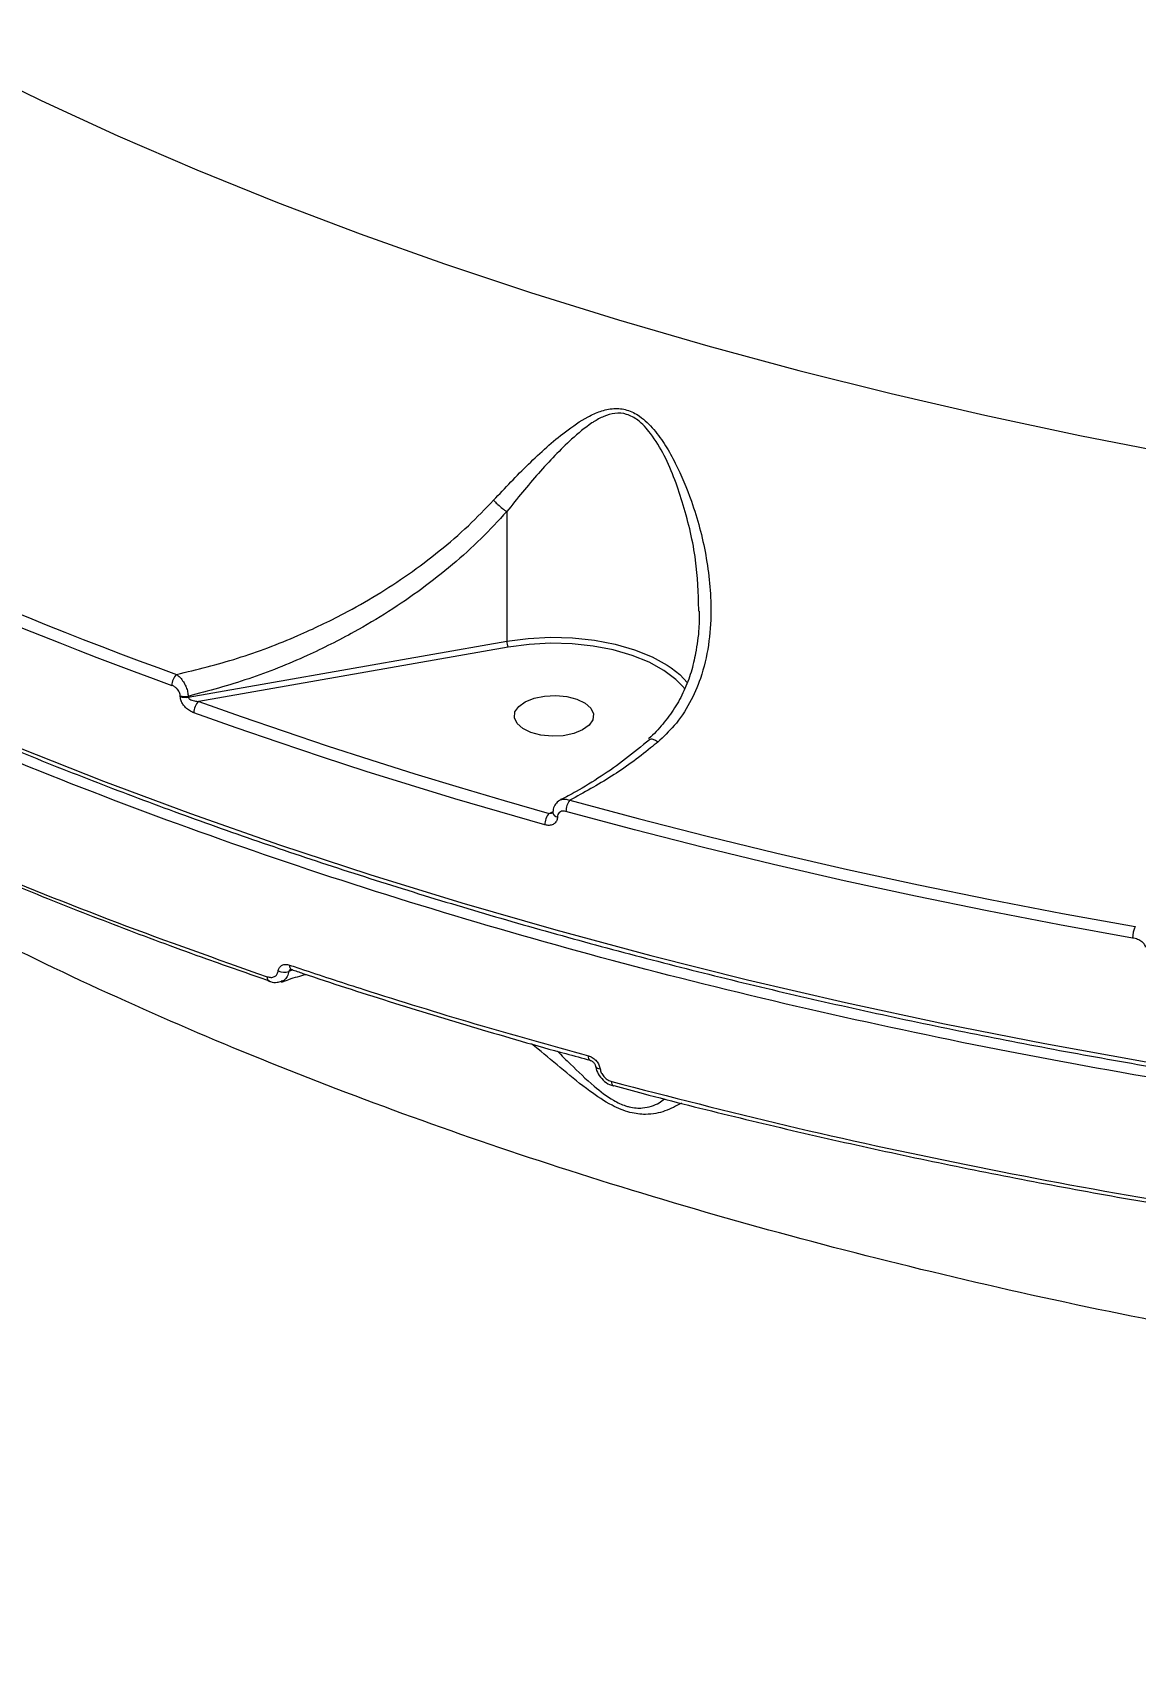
# Model space of a CAD drawing. Header units: millimetres. Extents: x -6523 to 7556, y -5559 to 6101.
# Drawn here: x 1218 to 1343.1, y -1517.4 to -1331.4 of the extents above; entities that cross this region are included whole.
import ezdxf

# ---------------------------------------------------------------- set-up
doc = ezdxf.new("R2010")
doc.units = ezdxf.units.MM
for name, color, linetype in [('DIKOM_ОБЪЕКТ', 7, 'Continuous'), ('DIKOM_РАЗМЕР_ЗОНА', 7, 'Continuous'), ('DIKOM_РАЗМЕР_ОБЪЕКТА', 7, 'Continuous')]:
    doc.layers.add(name, color=color, linetype=linetype)
doc.styles.add('style1', font='arial.ttf', dxfattribs={"width": 0.8})
doc.dimstyles.new('1-50', dxfattribs={"dimtxt": 300, "dimasz": 200, "dimexe": 100, "dimexo": 0, "dimgap": 100, "dimtad": 1, "dimtxsty": 'style1', "dimcen": 200, "dimclrd": 7, "dimclre": 7, "dimclrt": 7, "dimadec": 1, "dimazin": 2, "dimtfac": 1, "dimtmove": 0, "dimatfit": 2, "dimfxl": 0, "dimlwd": 25, "dimlwe": 18, "dimarcsym": 0})

# ---------------------------------------------------------------- blocks, each defined once
blk = doc.blocks.new('*D10')
at = {"layer": 'Defpoints', "color": 0, "transparency": 16777216}
for p in [(-1823.23, 4314.24), (3842.01, -3170.82), (6537.88, -3170.82)]:
    blk.add_point(p, dxfattribs=at)
at = {"layer": 'DIKOM_РАЗМЕР_ОБЪЕКТА', "color": 7, "lineweight": 18, "transparency": 16777216}
for p, q in [((-1823.23, 4314.24), (6637.88, 4314.24)), ((3842.01, -3170.82), (6637.88, -3170.82))]:
    blk.add_line(p, q, dxfattribs=at)
at = {"layer": 'DIKOM_РАЗМЕР_ОБЪЕКТА', "color": 7, "lineweight": 25, "transparency": 16777216}
blk.add_line((6537.88, 3914.24), (6537.88, -2770.82), dxfattribs=at)
at = {"layer": 'DIKOM_РАЗМЕР_ОБЪЕКТА', "color": 7, "transparency": 16777216}
for points in [[(6471.22, 3914.24), (6604.55, 3914.24), (6537.88, 4314.24)], [(6471.22, -2770.82), (6604.55, -2770.82), (6537.88, -3170.82)]]:
    blk.add_solid(points, dxfattribs=at)
at = {"layer": 'DIKOM_РАЗМЕР_ОБЪЕКТА', "color": 7, "transparency": 16777216, "insert": (6304.71, 207.11), "char_height": 300, "attachment_point": 5, "rotation": 90, "style": 'style1'}
blk.add_mtext('7500', dxfattribs=at)
blk = doc.blocks.new('*D11')
at = {"layer": 'Defpoints', "color": 0, "transparency": 16777216}
for p in [(-5022.71, -299.32), (4115.33, -1753.09), (4115.33, -4391.39)]:
    blk.add_point(p, dxfattribs=at)
at = {"layer": 'DIKOM_РАЗМЕР_ОБЪЕКТА', "color": 7, "lineweight": 18, "transparency": 16777216}
for p, q in [((-5022.71, -299.32), (-5022.71, -4491.39)), ((4115.33, -1753.09), (4115.33, -4491.39))]:
    blk.add_line(p, q, dxfattribs=at)
at = {"layer": 'DIKOM_РАЗМЕР_ОБЪЕКТА', "color": 7, "lineweight": 25, "transparency": 16777216}
blk.add_line((-4622.71, -4391.39), (3715.33, -4391.39), dxfattribs=at)
at = {"layer": 'DIKOM_РАЗМЕР_ОБЪЕКТА', "color": 7, "transparency": 16777216}
for points in [[(-4622.71, -4324.73), (-4622.71, -4458.06), (-5022.71, -4391.39)], [(3715.33, -4324.73), (3715.33, -4458.06), (4115.33, -4391.39)]]:
    blk.add_solid(points, dxfattribs=at)
at = {"layer": 'DIKOM_РАЗМЕР_ОБЪЕКТА', "color": 7, "transparency": 16777216, "insert": (-175.12, -4158.22), "char_height": 300, "attachment_point": 5, "style": 'style1'}
blk.add_mtext('9150', dxfattribs=at)
blk = doc.blocks.new('*D12')
at = {"layer": 'Defpoints', "color": 0, "transparency": 16777216}
for p in [(-6522.71, -395.62), (6102.86, -1877.31), (6102.86, -5458.89)]:
    blk.add_point(p, dxfattribs=at)
at = {"layer": 'DIKOM_РАЗМЕР_ЗОНА', "color": 7, "lineweight": 18, "transparency": 16777216}
for p, q in [((-6522.71, -395.62), (-6522.71, -5558.89)), ((6102.86, -1877.31), (6102.86, -5558.89))]:
    blk.add_line(p, q, dxfattribs=at)
at = {"layer": 'DIKOM_РАЗМЕР_ЗОНА', "color": 7, "lineweight": 25, "transparency": 16777216}
blk.add_line((-6122.71, -5458.89), (5702.86, -5458.89), dxfattribs=at)
at = {"layer": 'DIKOM_РАЗМЕР_ЗОНА', "color": 7, "transparency": 16777216}
for points in [[(-6122.71, -5392.23), (-6122.71, -5525.56), (-6522.71, -5458.89)], [(5702.86, -5392.23), (5702.86, -5525.56), (6102.86, -5458.89)]]:
    blk.add_solid(points, dxfattribs=at)
at = {"layer": 'DIKOM_РАЗМЕР_ЗОНА', "color": 7, "transparency": 16777216, "insert": (78.38, -5225.72), "char_height": 300, "attachment_point": 5, "style": 'style1'}
blk.add_mtext('12600', dxfattribs=at)
blk = doc.blocks.new('*D13')
at = {"layer": 'Defpoints', "color": 0, "transparency": 16777216}
for p in [(-2358.18, 6101.03), (4341.71, -4605.15), (7455.88, -4605.15)]:
    blk.add_point(p, dxfattribs=at)
at = {"layer": 'DIKOM_РАЗМЕР_ЗОНА', "color": 7, "lineweight": 18, "transparency": 16777216}
for p, q in [((-2358.18, 6101.03), (7555.88, 6101.03)), ((4341.71, -4605.15), (7555.88, -4605.15))]:
    blk.add_line(p, q, dxfattribs=at)
at = {"layer": 'DIKOM_РАЗМЕР_ЗОНА', "color": 7, "lineweight": 25, "transparency": 16777216}
blk.add_line((7455.88, 5701.03), (7455.88, -4205.15), dxfattribs=at)
at = {"layer": 'DIKOM_РАЗМЕР_ЗОНА', "color": 7, "transparency": 16777216}
for points in [[(7389.22, 5701.03), (7522.55, 5701.03), (7455.88, 6101.03)], [(7389.22, -4205.15), (7522.55, -4205.15), (7455.88, -4605.15)]]:
    blk.add_solid(points, dxfattribs=at)
at = {"layer": 'DIKOM_РАЗМЕР_ЗОНА', "color": 7, "transparency": 16777216, "insert": (7222.71, 375.61), "char_height": 300, "attachment_point": 5, "rotation": 90, "style": 'style1'}
blk.add_mtext('10700', dxfattribs=at)

msp = doc.modelspace()

# ---------------------------------------------------------------- linework, layer by layer
at = {"layer": 'DIKOM_ОБЪЕКТ', "color": 7, "linetype": 'Continuous', "lineweight": 15}
for p, q in [((1271.769, -1385.733), (1271.769, -1400.442)), ((1293.582, -1397.044), (1293.57, -1396.861)), ((1235.615, -1406.784), (1271.769, -1400.442)), ((1271.931, -1401.114), (1236.81, -1407.274)), ((1292.015, -1405.898), (1291.697, -1405.51)), ((1234.715, -1406.717), (1234.715, -1406.628)), ((1235.615, -1406.695), (1235.615, -1406.784)), ((1276.579, -1419.972), (1277.024, -1419.777)), ((1276.992, -1419.91), (1276.992, -1419.939)), ((1277.517, -1420.363), (1277.517, -1420.392)), ((1247.48, -1437.733), (1247.018, -1437.925)), ((1283.926, -1450.914), (1283.889, -1450.907))]:
    msp.add_line(p, q, dxfattribs=at)
at = {"layer": 'DIKOM_ОБЪЕКТ', "color": 7, "linetype": 'Continuous', "lineweight": 15, "flags": 128}
for points in [[(1210.466, -1334.986), (1218.932, -1339.109), (1227.638, -1343.097), (1236.577, -1346.947), (1245.739, -1350.654), (1255.117, -1354.216), (1264.701, -1357.628), (1274.482, -1360.889), (1284.453, -1363.994), (1294.602, -1366.942), (1304.921, -1369.728), (1315.401, -1372.351), (1326.03, -1374.809), (1336.801, -1377.098), (1347.702, -1379.217), (1358.723, -1381.164), (1369.855, -1382.936), (1381.086, -1384.533), (1392.407, -1385.953), (1403.807, -1387.195), (1415.274, -1388.257)], [(1271.769, -1400.442), (1274.212, -1400.116), (1276.722, -1399.985), (1279.241, -1400.053), (1281.711, -1400.318), (1284.074, -1400.773), (1286.275, -1401.41), (1288.261, -1402.211), (1289.986, -1403.159), (1290.427, -1403.455)], [(1291.697, -1405.51), (1290.977, -1404.788), (1289.596, -1403.748), (1287.922, -1402.829), (1285.996, -1402.052), (1283.862, -1401.435), (1281.571, -1400.993), (1279.176, -1400.737), (1276.733, -1400.671), (1274.299, -1400.798), (1271.931, -1401.114)], [(1290.427, -1403.455), (1291.411, -1404.231), (1292.301, -1405.149)], [(1236.81, -1407.274), (1241.627, -1408.986), (1246.49, -1410.662), (1251.398, -1412.304), (1256.35, -1413.91), (1261.345, -1415.48), (1266.382, -1417.014), (1271.46, -1418.511), (1276.579, -1419.972)], [(1274.872, -1406.902), (1276.061, -1406.657), (1277.336, -1406.594), (1278.594, -1406.719), (1279.732, -1407.021), (1280.659, -1407.476), (1281.299, -1408.048), (1281.602, -1408.689), (1281.541, -1409.348), (1281.122, -1409.971), (1280.379, -1410.508), (1279.372, -1410.916), (1278.183, -1411.161), (1276.908, -1411.224), (1275.65, -1411.099), (1274.512, -1410.797), (1273.585, -1410.342), (1272.944, -1409.77), (1272.642, -1409.129), (1272.703, -1408.47), (1273.122, -1407.847), (1273.865, -1407.31), (1274.872, -1406.902)], [(1276.1, -1421.282), (1270.97, -1419.817), (1265.879, -1418.316), (1260.83, -1416.778), (1255.823, -1415.204), (1250.859, -1413.595), (1245.94, -1411.949), (1241.065, -1410.269), (1236.237, -1408.554)], [(1216.339, -1412.489), (1226.003, -1416.316), (1235.878, -1419.996), (1245.956, -1423.527), (1256.229, -1426.906), (1266.688, -1430.129), (1277.324, -1433.196), (1288.129, -1436.102), (1299.092, -1438.845), (1310.206, -1441.423), (1321.46, -1443.834), (1332.846, -1446.076), (1344.352, -1448.147), (1355.971, -1450.045), (1367.692, -1451.768), (1379.505, -1453.316), (1391.4, -1454.686), (1403.367, -1455.878), (1415.397, -1456.891), (1427.478, -1457.723), (1439.601, -1458.375), (1451.756, -1458.845), (1463.932, -1459.133), (1476.119, -1459.239)], [(1278.927, -1418.477), (1286.683, -1420.568), (1294.522, -1422.575), (1302.441, -1424.497), (1310.435, -1426.333), (1318.503, -1428.083), (1326.64, -1429.746), (1334.842, -1431.321), (1343.107, -1432.807)], [(1342.81, -1434.114), (1334.527, -1432.625), (1326.307, -1431.046), (1318.152, -1429.38), (1310.067, -1427.626), (1302.054, -1425.786), (1294.118, -1423.859), (1286.262, -1421.848), (1278.489, -1419.753)], [(1244.833, -1439.028), (1244.797, -1439.019), (1244.793, -1439.018)], [(1281.257, -1447.996), (1281.252, -1447.995), (1281.181, -1447.958), (1281.123, -1447.885), (1281.079, -1447.78), (1281.053, -1447.646), (1281.043, -1447.489)], [(1281.839, -1448.627), (1281.84, -1448.634), (1281.875, -1448.721), (1281.949, -1448.798), (1282.058, -1448.863), (1282.199, -1448.912), (1282.365, -1448.944)], [(1283.889, -1450.907), (1283.884, -1450.905), (1283.819, -1450.864), (1283.766, -1450.79), (1283.727, -1450.686), (1283.702, -1450.556), (1283.693, -1450.404)]]:
    msp.add_lwpolyline(points, dxfattribs=at)
at = {"layer": 'DIKOM_ОБЪЕКТ', "color": 7, "linetype": 'Continuous', "lineweight": 15}
for centre, radius, start, end in [((1388.479, -977.547), 453.671, 240.98846, 250.13059), ((1388.295, -977.819), 454.706, 240.98889, 250.13039), ((1273.184, -1400.458), 1.415, 179.34098, 207.61974), ((1235.502, -1405.474), 1.753, 133.90867, 179.37641), ((1235.295, -1404.913), 1.81, 251.31394, 280.16741), ((1235.295, -1405.002), 1.81, 251.31394, 280.16741), ((1237.963, -1408.559), 1.726, 131.90026, 179.80865), ((1280.572, -1419.756), 2.083, 142.14343, 179.91695), ((1278.101, -1421.271), 2.001, 139.52704, 180.30584), ((1277.572, -1419.768), 0.598, 194.14284, 264.70175), ((1277.569, -1419.803), 0.591, 192.58659, 264.93476), ((1345.783, -1434.101), 2.973, 154.19749, 180.25406), ((1247.622, -1437.267), 0.507, 170.70135, 238.21262), ((1245.079, -1438.585), 0.519, 171.47875, 236.60009), ((1246.511, -1436.448), 1.562, 244.11303, 288.94323)]:
    msp.add_arc(centre, radius, start, end, dxfattribs=at)
for points, knots in [([(1619.829, -1448.083), (1615.507, -1448.863), (1603.865, -1450.963), (1584.559, -1453.863), (1561.895, -1456.614), (1538.744, -1458.728), (1515.174, -1460.18), (1491.256, -1460.947), (1467.518, -1461.012), (1444.037, -1460.391), (1420.883, -1459.116), (1397.678, -1457.165), (1374.503, -1454.517), (1351.441, -1451.163), (1328.999, -1447.177), (1307.241, -1442.589), (1286.212, -1437.438), (1265.568, -1431.641), (1245.402, -1425.192), (1225.796, -1418.095), (1207.181, -1410.508), (1189.598, -1402.469), (1173.064, -1394.023), (1157.31, -1385.034), (1142.426, -1375.51), (1128.486, -1365.471), (1115.796, -1355.138), (1104.37, -1344.554), (1094.2, -1333.766), (1085.099, -1322.599), (1077.219, -1311.069), (1071.203, -1300.704), (1068.401, -1294.163), (1067.321, -1291.641)], [0, 0, 0, 0, 0.0192582, 0.0518831, 0.0845332, 0.117158, 0.1507303, 0.1843303, 0.2179029, 0.2505276, 0.2831773, 0.3158024, 0.3493748, 0.3829745, 0.4165472, 0.449172, 0.4818217, 0.5144468, 0.5480193, 0.5816191, 0.6151914, 0.6478161, 0.6804664, 0.7130911, 0.7466635, 0.7802634, 0.8138358, 0.8464606, 0.8791105, 0.9117353, 0.9453077, 0.9789074, 1, 1, 1, 1]), ([(1067.769, -1291.4), (1068.007, -1291.959), (1069.072, -1294.455), (1071.272, -1298.853), (1074.377, -1304.585), (1077.808, -1310.269), (1081.534, -1315.902), (1085.56, -1321.481), (1089.881, -1327), (1094.494, -1332.456), (1099.394, -1337.844), (1104.58, -1343.16), (1110.046, -1348.4), (1115.789, -1353.56), (1121.803, -1358.637), (1128.085, -1363.626), (1134.63, -1368.524), (1141.432, -1373.326), (1148.487, -1378.03), (1155.789, -1382.632), (1163.332, -1387.128), (1171.111, -1391.516), (1179.121, -1395.791), (1187.354, -1399.951), (1195.805, -1403.992), (1204.467, -1407.912), (1213.334, -1411.708), (1222.4, -1415.377), (1231.656, -1418.915), (1241.097, -1422.322), (1250.716, -1425.593), (1260.504, -1428.726), (1270.455, -1431.72), (1280.561, -1434.572), (1290.815, -1437.28), (1301.208, -1439.842), (1311.734, -1442.255), (1322.384, -1444.519), (1333.151, -1446.632), (1344.025, -1448.591), (1354.999, -1450.396), (1366.065, -1452.044), (1377.215, -1453.536), (1388.439, -1454.869), (1399.73, -1456.044), (1411.08, -1457.058), (1422.478, -1457.911), (1433.918, -1458.603), (1445.391, -1459.133), (1456.887, -1459.499), (1467.134, -1459.687), (1473.547, -1459.713), (1476.121, -1459.724)], [0, 0, 0, 0, 0.0058769, 0.0262678, 0.0466646, 0.067067, 0.087475, 0.1078878, 0.128305, 0.1487261, 0.1691502, 0.1895772, 0.2100064, 0.2304374, 0.2508698, 0.2713031, 0.291737, 0.3121716, 0.332606, 0.3530404, 0.373475, 0.3939091, 0.4143427, 0.4347762, 0.4552089, 0.4756412, 0.496073, 0.5165039, 0.5369347, 0.5573647, 0.5777943, 0.5982233, 0.6186517, 0.6390797, 0.6595071, 0.6799342, 0.7003609, 0.7207872, 0.7412134, 0.7616387, 0.782064, 0.8024892, 0.8229139, 0.8433384, 0.8637626, 0.8841867, 0.9046107, 0.9250349, 0.9454586, 0.9658823, 0.986306, 1, 1, 1, 1]), ([(1101.517, -1355.226), (1101.64, -1356.371), (1102.391, -1363.357), (1104.075, -1376.166), (1106.586, -1393.651), (1109.437, -1411.115), (1112.593, -1428.558), (1116.063, -1445.973), (1119.843, -1463.355), (1123.935, -1480.701), (1128.336, -1498.006), (1133.046, -1515.264), (1138.065, -1532.471), (1143.389, -1549.623), (1149.02, -1566.714), (1154.955, -1583.74), (1161.193, -1600.696), (1167.733, -1617.578), (1174.573, -1634.38), (1181.711, -1651.098), (1189.146, -1667.727), (1196.876, -1684.263), (1204.899, -1700.7), (1213.211, -1717.035), (1221.817, -1733.26), (1230.475, -1748.992), (1236.395, -1759.25), (1239.244, -1764.187)], [0, 0, 0, 0, 0.0080362, 0.0490173, 0.0900368, 0.1310958, 0.1721951, 0.213335, 0.2545163, 0.2957395, 0.3370051, 0.3783137, 0.4196651, 0.46106, 0.5024979, 0.543979, 0.5855037, 0.627071, 0.6686811, 0.7103338, 0.7520289, 0.7937651, 0.8355423, 0.8773601, 0.9192178, 0.9611142, 1, 1, 1, 1]), ([(1270.266, -1384.449), (1271.581, -1383.055), (1274.243, -1380.233), (1277.788, -1377.066), (1280.531, -1375.165), (1282.383, -1374.311), (1283.869, -1373.962), (1285.427, -1374.116), (1287.038, -1374.937), (1288.509, -1376.39), (1289.823, -1378.233), (1291.317, -1380.927), (1293.028, -1385.039), (1294.254, -1389.658), (1294.847, -1393.862), (1295.01, -1397.294), (1294.753, -1400.941), (1293.933, -1404.443), (1292.594, -1407.507), (1290.972, -1409.959), (1289.564, -1411.28), (1288.924, -1411.879)], [0, 0, 0, 0, 0.0913264, 0.1848715, 0.2390171, 0.2664377, 0.2946513, 0.3210526, 0.3475148, 0.3830334, 0.4182911, 0.4536294, 0.5268335, 0.625929, 0.6770924, 0.7282374, 0.7903863, 0.8540603, 0.9046383, 0.9566782, 1, 1, 1, 1]), ([(1293.57, -1396.861), (1293.507, -1394.983), (1293.373, -1390.996), (1292.176, -1386.069), (1290.892, -1382.128), (1289.708, -1379.361), (1288.312, -1377.045), (1286.844, -1375.395), (1285.39, -1374.596), (1284.023, -1374.511), (1282.765, -1374.894), (1281.933, -1375.359), (1280.69, -1376.166), (1278.559, -1377.965), (1275.359, -1381.305), (1272.966, -1384.257), (1271.769, -1385.733)], [0, 0, 0, 0, 0.12763, 0.2710471, 0.3382653, 0.4055223, 0.4722009, 0.5194373, 0.553488, 0.5874545, 0.6218696, 0.6565089, 0.662176, 0.737503, 0.8687206, 1, 1, 1, 1]), ([(1234.286, -1404.212), (1236.6, -1403.645), (1241.26, -1402.505), (1247.614, -1400.086), (1254.149, -1396.968), (1259.523, -1393.708), (1264.146, -1390.237), (1267.396, -1387.442), (1269.331, -1385.424), (1270.266, -1384.449)], [0, 0, 0, 0, 0.1738766, 0.3501388, 0.4880599, 0.6922736, 0.7971172, 0.9019364, 1, 1, 1, 1]), ([(1271.768, -1385.73), (1270.816, -1386.764), (1268.876, -1388.869), (1265.628, -1391.784), (1262.117, -1394.551), (1258.383, -1397.102), (1254.057, -1399.674), (1248.777, -1402.313), (1242.48, -1404.853), (1237.913, -1406.078), (1235.615, -1406.695)], [0, 0, 0, 0, 0.0999674, 0.2036061, 0.3072633, 0.4138395, 0.5204303, 0.6601777, 0.8289727, 1, 1, 1, 1]), ([(1270.266, -1384.449), (1270.313, -1384.498), (1270.468, -1384.657), (1270.803, -1384.974), (1271.282, -1385.383), (1271.606, -1385.614), (1271.768, -1385.73)], [0, 0, 0, 0, 0.1074136, 0.349409, 0.674738, 1, 1, 1, 1]), ([(1271.769, -1385.733), (1271.769, -1385.732), (1271.769, -1385.732), (1271.769, -1385.731), (1271.768, -1385.73), (1271.768, -1385.73)], [0, 0, 0, 0, 0.4344207, 0.7891237, 1, 1, 1, 1]), ([(1551.643, -1488.074), (1545.459, -1488.574), (1533.082, -1489.574), (1514.339, -1490.489), (1495.527, -1490.975), (1476.423, -1490.985), (1457.069, -1490.504), (1437.508, -1489.509), (1418.056, -1488.012), (1398.211, -1485.957), (1378.042, -1483.29), (1357.631, -1479.972), (1337.399, -1476.045), (1317.428, -1471.498), (1297.795, -1466.33), (1278.955, -1460.66), (1260.953, -1454.522), (1243.816, -1447.958), (1227.241, -1440.852), (1211.313, -1433.206), (1196.108, -1425.032), (1181.961, -1416.521), (1168.936, -1407.698), (1157.748, -1399.305), (1151.335, -1393.684), (1148.518, -1391.215)], [0, 0, 0, 0, 0.0398965, 0.0798412, 0.1197855, 0.1596822, 0.2012148, 0.2428019, 0.2843884, 0.3259212, 0.3710795, 0.4162723, 0.4614304, 0.5079075, 0.5544226, 0.6008996, 0.645908, 0.6909519, 0.7359602, 0.7822822, 0.8286423, 0.8749638, 0.9198659, 0.9648023, 1, 1, 1, 1]), ([(1293.627, -1397.034), (1293.621, -1397.683), (1293.607, -1399.294), (1293.269, -1401.606), (1292.724, -1403.989), (1291.931, -1406.074), (1290.858, -1408.058), (1289.497, -1409.85), (1288.485, -1411.002), (1287.866, -1411.476), (1287.859, -1411.481)], [0, 0, 0, 0, 0.1166965, 0.2898351, 0.426618, 0.5696908, 0.7112081, 0.8551506, 0.9982883, 1, 1, 1, 1]), ([(1234.286, -1404.212), (1234.312, -1404.229), (1234.486, -1404.351), (1234.788, -1404.646), (1235.137, -1405.145), (1235.391, -1405.666), (1235.566, -1406.198), (1235.598, -1406.528), (1235.615, -1406.695)], [0, 0, 0, 0, 0.03913436, 0.26828535, 0.46636981, 0.64362906, 0.81992667, 1, 1, 1, 1]), ([(1234.715, -1406.628), (1234.707, -1406.544), (1234.691, -1406.377), (1234.569, -1406.116), (1234.383, -1405.868), (1234.124, -1405.639), (1233.9, -1405.513), (1233.769, -1405.463), (1233.749, -1405.455)], [0, 0, 0, 0, 0.1673023, 0.3344429, 0.5091011, 0.7130453, 0.9577198, 1, 1, 1, 1]), ([(1173.163, -1407.626), (1175.641, -1408.945), (1182.89, -1412.804), (1195.45, -1418.928), (1211.106, -1425.867), (1227.429, -1432.448), (1238.853, -1436.488), (1244.566, -1438.508)], [0, 0, 0, 0, 0.11445457, 0.33476443, 0.55507483, 0.77753729, 1, 1, 1, 1]), ([(1236.237, -1408.554), (1236.208, -1408.543), (1236.001, -1408.465), (1235.646, -1408.265), (1235.235, -1407.899), (1234.945, -1407.509), (1234.753, -1407.104), (1234.728, -1406.846), (1234.715, -1406.717)], [0, 0, 0, 0, 0.0392643, 0.2872477, 0.4951745, 0.6709825, 0.8352921, 1, 1, 1, 1]), ([(1235.615, -1406.784), (1235.618, -1406.806), (1235.623, -1406.85), (1235.681, -1406.938), (1235.812, -1407.04), (1236.04, -1407.142), (1236.359, -1407.228), (1236.627, -1407.264), (1236.788, -1407.273), (1236.81, -1407.274)], [0, 0, 0, 0, 0.0553055, 0.1097422, 0.2436099, 0.4175331, 0.6517741, 0.9519416, 1, 1, 1, 1]), ([(1173.488, -1408.104), (1174.33, -1408.565), (1177.81, -1410.473), (1184.163, -1413.714), (1192.545, -1417.822), (1201.163, -1421.806), (1209.989, -1425.67), (1219.017, -1429.41), (1228.246, -1433.016), (1236.849, -1436.215), (1242.454, -1438.148), (1244.852, -1438.975)], [0, 0, 0, 0, 0.0394573, 0.1632187, 0.2871028, 0.4110772, 0.5351159, 0.6591865, 0.7832474, 0.9072696, 1, 1, 1, 1]), ([(1287.962, -1411.619), (1287.067, -1412.36), (1285.266, -1413.851), (1282.475, -1415.799), (1280.003, -1417.345), (1278.463, -1418.121), (1277.876, -1418.417)], [0, 0, 0, 0, 0.2735417, 0.5505871, 0.8288094, 1, 1, 1, 1]), ([(1288.924, -1411.879), (1288.904, -1411.865), (1288.742, -1411.753), (1288.447, -1411.595), (1288.127, -1411.517), (1288.019, -1411.6), (1287.972, -1411.636)], [0, 0, 0, 0, 0.0467825, 0.3777243, 0.7339063, 1, 1, 1, 1]), ([(1288.924, -1411.879), (1288.651, -1412.104), (1286.935, -1413.513), (1283.625, -1415.931), (1280.514, -1417.617), (1278.927, -1418.477)], [0, 0, 0, 0, 0.0849921, 0.5334777, 1, 1, 1, 1]), ([(1277.888, -1418.465), (1277.843, -1418.481), (1277.607, -1418.562), (1277.282, -1418.919), (1277.013, -1419.417), (1277.016, -1419.775), (1277.016, -1419.914)], [0, 0, 0, 0, 0.0804769, 0.4165962, 0.7743169, 1, 1, 1, 1]), ([(1277.888, -1418.446), (1278.041, -1418.394), (1278.351, -1418.287), (1278.733, -1418.413), (1278.927, -1418.477)], [0, 0, 0, 0, 0.49299831, 1, 1, 1, 1]), ([(1277.517, -1420.392), (1277.513, -1420.456), (1277.502, -1420.664), (1277.366, -1420.981), (1277.048, -1421.252), (1276.604, -1421.376), (1276.268, -1421.313), (1276.1, -1421.282)], [0, 0, 0, 0, 0.0931496, 0.3038757, 0.5302051, 0.7652261, 1, 1, 1, 1]), ([(1276.579, -1419.972), (1276.669, -1419.969), (1276.833, -1419.963), (1276.981, -1419.905), (1277.048, -1419.879)], [0, 0, 0, 0, 0.5533775, 1, 1, 1, 1]), ([(1278.489, -1419.753), (1278.374, -1419.732), (1278.145, -1419.69), (1277.841, -1419.775), (1277.621, -1419.96), (1277.526, -1420.178), (1277.519, -1420.321), (1277.517, -1420.363)], [0, 0, 0, 0, 0.2336691, 0.467341, 0.6955633, 0.9087246, 1, 1, 1, 1]), ([(1344.269, -1435.171), (1344.261, -1435.101), (1344.243, -1434.962), (1344.096, -1434.734), (1343.815, -1434.48), (1343.365, -1434.242), (1343.001, -1434.158), (1342.81, -1434.114)], [0, 0, 0, 0, 0.1206175, 0.2407002, 0.4169072, 0.6949525, 1, 1, 1, 1]), ([(1245.829, -1437.853), (1245.832, -1437.836), (1245.856, -1437.683), (1245.969, -1437.42), (1246.263, -1437.176), (1246.665, -1437.076), (1246.969, -1437.149), (1247.122, -1437.185)], [0, 0, 0, 0, 0.0298647, 0.2617289, 0.5039528, 0.7520295, 1, 1, 1, 1]), ([(1247.264, -1437.669), (1247.256, -1437.671), (1247.188, -1437.69), (1247.101, -1437.762), (1247.041, -1437.851), (1247.023, -1437.903), (1247.019, -1437.919), (1247.018, -1437.925)], [0, 0, 0, 0, 0.0574023, 0.529615, 0.8626222, 0.9478275, 1, 1, 1, 1]), ([(1247.122, -1437.185), (1247.68, -1437.373), (1250.471, -1438.311), (1257.423, -1440.579), (1268.113, -1443.885), (1276.732, -1446.287), (1281.043, -1447.489)], [0, 0, 0, 0, 0.0507639, 0.2538442, 0.6266906, 1, 1, 1, 1]), ([(1247.247, -1437.674), (1247.244, -1437.674), (1247.236, -1437.676), (1247.289, -1437.673), (1247.344, -1437.696), (1247.351, -1437.699)], [0, 0, 0, 0, 0.3556114, 0.9086831, 1, 1, 1, 1]), ([(1247.358, -1437.691), (1247.781, -1437.837), (1251.402, -1439.088), (1258.393, -1441.319), (1268.341, -1444.357), (1275.977, -1446.573), (1280.331, -1447.734), (1281.261, -1447.982)], [0, 0, 0, 0, 0.0388152, 0.332291, 0.6263909, 0.9202243, 1, 1, 1, 1]), ([(1244.566, -1438.508), (1244.714, -1438.544), (1245.012, -1438.617), (1245.406, -1438.521), (1245.692, -1438.281), (1245.802, -1438.023), (1245.826, -1437.872), (1245.829, -1437.853)], [0, 0, 0, 0, 0.2478321, 0.4958949, 0.7364718, 0.9670331, 1, 1, 1, 1]), ([(1244.797, -1439.007), (1244.844, -1439.027), (1245.134, -1439.146), (1245.633, -1439.197), (1246.037, -1439.06), (1246.202, -1439.005)], [0, 0, 0, 0, 0.1036054, 0.6354239, 1, 1, 1, 1]), ([(1247.018, -1437.925), (1247.013, -1437.957), (1246.971, -1438.21), (1246.789, -1438.622), (1246.475, -1438.964), (1246.22, -1439.005), (1246.161, -1439.015)], [0, 0, 0, 0, 0.0574, 0.4590217, 0.8756914, 1, 1, 1, 1]), ([(1246.199, -1439.136), (1246.481, -1439.023), (1247.423, -1438.649), (1248.346, -1438.412), (1248.993, -1438.247)], [0, 0, 0, 0, 0.2993427, 1, 1, 1, 1]), ([(1291.587, -1452.854), (1291.011, -1453.175), (1289.914, -1453.785), (1287.884, -1454.227), (1285.743, -1453.987), (1283.498, -1453.071), (1280.918, -1451.34), (1278.165, -1449.111), (1275.998, -1447.242), (1274.826, -1446.315), (1274.579, -1446.119)], [0, 0, 0, 0, 0.15893189, 0.302189, 0.39468135, 0.49371233, 0.62203715, 0.78623296, 0.95492202, 1, 1, 1, 1]), ([(1277.522, -1446.962), (1278.014, -1447.451), (1279.329, -1448.758), (1281.381, -1450.727), (1283.537, -1452.4), (1284.944, -1453.069), (1286.07, -1453.398), (1287.124, -1453.462), (1288.209, -1453.203), (1289.071, -1452.85), (1289.478, -1452.522), (1289.667, -1452.369)], [0, 0, 0, 0, 0.131661, 0.3519147, 0.5112545, 0.6025422, 0.629523, 0.7402425, 0.8291137, 0.9205297, 1, 1, 1, 1]), ([(1281.043, -1447.489), (1281.078, -1447.499), (1281.261, -1447.553), (1281.591, -1447.724), (1281.969, -1448.068), (1282.255, -1448.493), (1282.328, -1448.794), (1282.365, -1448.944)], [0, 0, 0, 0, 0.0544916, 0.2913703, 0.5277743, 0.763989, 1, 1, 1, 1]), ([(1281.25, -1447.998), (1281.271, -1448.003), (1281.327, -1448.017), (1281.459, -1448.087), (1281.602, -1448.202), (1281.723, -1448.345), (1281.802, -1448.488), (1281.835, -1448.592), (1281.837, -1448.621), (1281.837, -1448.627)], [0, 0, 0, 0, 0.098334, 0.2740445, 0.4455715, 0.6140761, 0.7863885, 0.9558729, 1, 1, 1, 1]), ([(1281.851, -1448.629), (1281.854, -1448.674), (1281.876, -1448.986), (1282.131, -1449.565), (1282.67, -1450.257), (1283.302, -1450.735), (1283.745, -1450.833), (1283.901, -1450.867)], [0, 0, 0, 0, 0.0429173, 0.301652, 0.5709093, 0.8488811, 1, 1, 1, 1]), ([(1282.365, -1448.944), (1282.401, -1449.096), (1282.475, -1449.398), (1282.763, -1449.826), (1283.144, -1450.171), (1283.476, -1450.341), (1283.66, -1450.395), (1283.693, -1450.404)], [0, 0, 0, 0, 0.2364274, 0.472925, 0.7098793, 0.9468229, 1, 1, 1, 1]), ([(1283.693, -1450.404), (1290.284, -1452.104), (1303.466, -1455.503), (1323.945, -1459.92), (1344.87, -1463.869), (1359.185, -1466.013), (1366.343, -1467.085)], [0, 0, 0, 0, 0.2485973, 0.4971923, 0.7485956, 1, 1, 1, 1]), ([(1283.94, -1450.864), (1285.04, -1451.164), (1289.542, -1452.389), (1297.598, -1454.395), (1308.102, -1456.877), (1318.751, -1459.203), (1329.521, -1461.38), (1340.404, -1463.408), (1351.394, -1465.271), (1360.094, -1466.645), (1365.156, -1467.343), (1366.493, -1467.527)], [0, 0, 0, 0, 0.0419843, 0.1719668, 0.3020653, 0.43225, 0.5624938, 0.6927654, 0.8230268, 0.9532454, 1, 1, 1, 1])]:
    msp.add_open_spline(points, degree=3, knots=knots, dxfattribs=at)

# ---------------------------------------------------------------- dimensions: what is measured, and where the dimension line sits
at = {"layer": 'DIKOM_РАЗМЕР_ЗОНА'}
dim = msp.add_linear_dim(base=(7455.882, -4605.145), p1=(-2358.182, 6101.03), p2=(4341.706, -4605.145), angle=90, text='10700', dimstyle='1-50', override={"dimasz": 400, "dimgap": 80}, dxfattribs=at)
dim.commit()
dim.dimension.update_dxf_attribs({"geometry": '*D13', "text_midpoint": (7455.882, 375.606), "dimtype": 160})
dim = msp.add_linear_dim(base=(6102.859, -5458.894), p1=(-6522.706, -395.616), p2=(6102.859, -1877.311), text='12600', dimstyle='1-50', override={"dimasz": 400, "dimgap": 80}, dxfattribs=at)
dim.commit()
dim.dimension.update_dxf_attribs({"geometry": '*D12', "text_midpoint": (78.382, -5458.894), "dimtype": 160})
at = {"layer": 'DIKOM_РАЗМЕР_ОБЪЕКТА'}
dim = msp.add_linear_dim(base=(6537.882, -3170.823), p1=(-1823.231, 4314.242), p2=(3842.008, -3170.823), angle=90, text='7500', dimstyle='1-50', override={"dimasz": 400, "dimgap": 80}, dxfattribs=at)
dim.commit()
dim.dimension.update_dxf_attribs({"geometry": '*D10', "text_midpoint": (6537.882, 207.106), "dimtype": 160})
dim = msp.add_linear_dim(base=(4115.332, -4391.394), p1=(-5022.706, -299.317), p2=(4115.332, -1753.089), text='9150', dimstyle='1-50', override={"dimasz": 400, "dimgap": 80}, dxfattribs=at)
dim.commit()
dim.dimension.update_dxf_attribs({"geometry": '*D11', "text_midpoint": (-175.118, -4391.394), "dimtype": 160})

doc.saveas('drawing.dxf')
